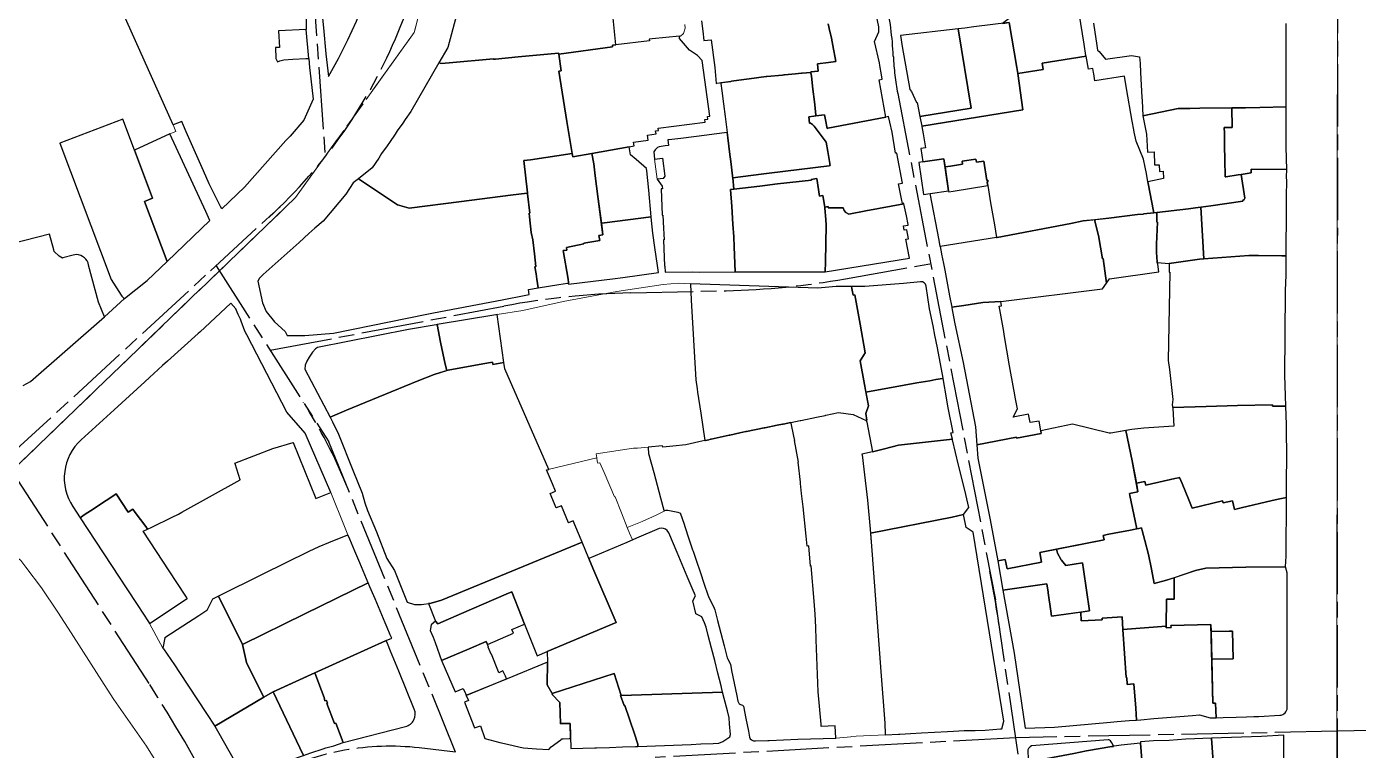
# Model space of a CAD drawing. Header units: millimetres. Extents: x 125232 to 134072, y 142885 to 152835.
# Drawn here: x 129083 to 129595, y 149260 to 149539 of the extents above; entities that cross this region are included whole.
import ezdxf

# ---------------------------------------------------------------- set-up
doc = ezdxf.new("R2010")
doc.units = ezdxf.units.MM
doc.linetypes.add('ACAD_ISO08W100', pattern=[36, 24, -3, 6, -3])
doc.linetypes.add('CENTER', pattern=[50.8, 31.75, -6.35, 6.35, -6.35])
for name, color, linetype in [('commerce', 10, 'Continuous'), ('commerce & office', 242, 'Continuous'), ('commerce and residence', 32, 'Continuous'), ('culture', 21, 'Continuous'), ('green & plaza', 80, 'Continuous'), ('residence', 2, 'Continuous'), ('residence-bad', 41, 'Continuous'), ('villadom', 51, 'Continuous'), ('老城北中心线', 7, 'ACAD_ISO08W100')]:
    doc.layers.add(name, color=color, linetype=linetype)
for name, color, linetype, lineweight in [('government', 221, 'Continuous', 0), ('municipal utilities', 151, 'Continuous', 0), ('parking', 8, 'Continuous', 0), ('school', 31, 'Continuous', 0), ('super block', 6, 'CENTER', 0)]:
    doc.layers.add(name, color=color, linetype=linetype, lineweight=lineweight)

msp = doc.modelspace()

# ---------------------------------------------------------------- linework, layer by layer
at = {"layer": 'commerce'}
msp.add_lwpolyline([(129221.09, 149579.04), (129208.3, 149578.14), (129195.59, 149577.26), (129194.86, 149576.81), (129194.35, 149576.28), (129194.05, 149575.67), (129193.87, 149575.04), (129193.83, 149574.46), (129194.34, 149568.27), (129194.74, 149563.29), (129195.14, 149558.3), (129195.55, 149553.32), (129195.95, 149548.34), (129196.36, 149543.35), (129196.89, 149538.37), (129197.74, 149528.39), (129198.79, 149519.64, 0.087095)], format="xyb", close=True, dxfattribs=at)
for points in [[(129151.54, 149467.6), (129137.76, 149497.51), (129124.12, 149491.23), (129131.1, 149472.72), (129127.94, 149471.53), (129136.68, 149448.36), (129153.12, 149464.17)], [(129383.74, 149338.82), (129383.17, 149338.76), (129382.78, 149342.64), (129381.63, 149353.88), (129381.12, 149358.07), (129381, 149359.04), (129380.6, 149362.89), (129380.55, 149363.35), (129379.75, 149371.07), (129379.76, 149371.07), (129378.31, 149379.45), (129378.46, 149379.47), (129377.98, 149381.1), (129376.96, 149386.14), (129376.91, 149386.39), (129373.92, 149385.78), (129373.68, 149385.73), (129371.59, 149385.31), (129366.82, 149384.35), (129366.57, 149384.3), (129359.8, 149382.95), (129359.56, 149382.9), (129357.19, 149382.42), (129353.34, 149381.56), (129353.1, 149381.51), (129346.19, 149379.96), (129345.94, 149379.9), (129345.28, 149379.75), (129344.02, 149379.47), (129343.77, 149379.42), (129341.38, 149378.88), (129336.5, 149377.78), (129331.38, 149377.25), (129327.56, 149376.85), (129327.51, 149377.4), (129321.93, 149376.82), (129321.95, 149376.57), (129322.1, 149374.48), (129324.08, 149367.09), (129325.38, 149362.26), (129326.67, 149357.43), (129327.97, 149352.6), (129328.11, 149352.32), (129328.12, 149352.33), (129328.75, 149352.67), (129329.46, 149352.59), (129333.3, 149351.8), (129334.05, 149351.57), (129334.27, 149351.54), (129335.77, 149347.23), (129336.06, 149346.36), (129337.63, 149341.61), (129339.05, 149337.34), (129339.21, 149336.86), (129340.58, 149332.94), (129341.96, 149328.84), (129343.55, 149324.1), (129344.9, 149320.06), (129345.22, 149319.37), (129347.31, 149314.82), (129347.6, 149314.19), (129348.68, 149310.07), (129349.94, 149305.23), (129351.2, 149300.39), (129352.41, 149295.7), (129352.5, 149295.52), (129353.6, 149293.25), (129354.07, 149290.88), (129355.04, 149285.98), (129356.02, 149281.07), (129356.42, 149279.05), (129357, 149278.09), (129357.47, 149277.78), (129358.31, 149277.56), (129358.69, 149277.19), (129359.59, 149272.42), (129360.51, 149267.51), (129360.96, 149265.17), (129361.2, 149264.58), (129361.7, 149264.15), (129362.45, 149263.83), (129363.28, 149263.78), (129368.07, 149263.94), (129368.47, 149263.9), (129379.57, 149264.42), (129394.14, 149264.82), (129393.89, 149269.53), (129388.61, 149269.25), (129388.56, 149270.23), (129387.45, 149282.65), (129386.67, 149302.63), (129386.48, 149307.62), (129386.26, 149312.62), (129385.85, 149317.6), (129384.73, 149331.12), (129384.49, 149331.09)], [(129504.75, 149306.62), (129504.45, 149311.59), (129496.7, 149310.97), (129496.73, 149310.37), (129488.71, 149309.95), (129488.53, 149313.37), (129477.3, 149311.75), (129477.02, 149313.72), (129476, 149320.78), (129475.96, 149321.04), (129475.5, 149324.25), (129458.56, 149321.79), (129462.88, 149297.59), (129467.08, 149268.69), (129478.42, 149269.08), (129500, 149271.03), (129502.57, 149271.24), (129507.21, 149271.6), (129509.99, 149271.77), (129509.99, 149271.77), (129509.71, 149276.39), (129509, 149285.71), (129506.44, 149285.51), (129506.24, 149288.17), (129505.99, 149288.15)], [(129547, 149305.99), (129545.72, 149305.97), (129538.68, 149305.87), (129538.95, 149295.24), (129539.38, 149295.25), (129547.2, 149295.4)]]:
    msp.add_lwpolyline(points, close=True, dxfattribs=at)
msp.add_lwpolyline([(129081.26, 149400.57), (129084.04, 149402.23), (129112.51, 149427.06), (129110.32, 149432.76), (129106.45, 149447.01, 0.35585), (129101.74, 149451.04), (129100.56, 149450.85), (129096.51, 149449.78), (129096.36, 149449.63), (129095.16, 149450.41), (129093.23, 149452.24), (129093.03, 149452.93), (129091.38, 149458.91), (129076.93, 149455.13)], format="xyb", dxfattribs=at)
at = {"layer": 'commerce & office'}
msp.add_lwpolyline([(129250, 149550.61), (129244.8, 149530.78), (129241.37, 149524.86), (129242.18, 149524.64), (129245.25, 149524.92), (129262.35, 149526.46), (129262.37, 149526.29), (129263.1, 149526.35), (129271.84, 149527.18), (129287.46, 149528.58), (129287.5, 149528.3), (129308.22, 149531.05), (129308.21, 149531.69), (129309.42, 149531.84), (129308.04, 149545.92)], dxfattribs=at)
for points in [[(129190.29, 149537.75), (129179.59, 149537.23), (129179.9, 149530.87), (129179.76, 149530.87), (129178.38, 149530.8), (129178.59, 149526.63), (129178.73, 149526.33), (129179.18, 149525.3), (129180.15, 149525.73), (129181.61, 149526.09), (129185.13, 149526.27), (129190.09, 149526.51), (129190.84, 149526.54), (129191.24, 149526.56)], [(129274.04, 149487.29), (129276.61, 149487.59), (129292.64, 149490.02), (129290.64, 149502.33), (129287.52, 149521.65), (129288.43, 149521.78), (129287.5, 149528.3), (129287.5, 149528.3), (129287.46, 149528.58), (129271.84, 149527.18), (129263.1, 149526.35), (129262.37, 149526.29), (129262.35, 149526.46), (129245.25, 149524.92), (129242.18, 149524.64), (129241.37, 149524.86), (129230.52, 149506.14), (129228.35, 149503.02), (129227.49, 149501.69), (129225.3, 149498.69), (129224.49, 149497.48), (129222.28, 149494.27), (129221.37, 149492.97), (129219.27, 149489.94), (129218.22, 149488.16), (129215.64, 149484.47), (129210.35, 149480.28), (129225.45, 149470.26), (129229.83, 149468.88), (129250, 149471.48), (129268.92, 149473.93), (129275.3, 149474.76), (129275.47, 149474.78)], [(129567.58, 149492.42), (129567.61, 149507.97), (129557.48, 149507.7), (129551.91, 149507.63), (129546.67, 149507.55), (129546.77, 149500), (129543.79, 149500), (129543.81, 149497.84), (129543.83, 149494.3), (129543.85, 149492.92), (129543.95, 149487.67), (129544.1, 149480.96), (129544.35, 149480.99), (129544.35, 149480.99), (129549.09, 149481.73), (129550.29, 149481.92), (129554.09, 149482.51), (129554.09, 149483.89), (129567.82, 149483.84)], [(129263.76, 149427.98), (129263.24, 149427.91), (129240.66, 149424.11), (129241.99, 149417.36), (129243.81, 149408.91), (129244.35, 149406.36), (129244.93, 149406.54), (129258.2, 149408.95), (129261.99, 149409.61), (129262.15, 149408.74), (129266.41, 149409.5)], [(129127.43, 149344.49), (129129.13, 149345.31), (129128.44, 149346.36), (129124.41, 149351.7), (129123.53, 149353.03), (129121.72, 149351.83), (129117.1, 149358.88), (129115.4, 149357.76), (129111.08, 149354.89), (129108.57, 149353.24), (129104.8, 149350.77), (129103.17, 149349.69), (129121.13, 149322.36), (129125.12, 149316.29), (129129.53, 149309.59), (129129.86, 149308.98), (129144.45, 149318.58), (129144.1, 149319.11), (129140.16, 149325.11)]]:
    msp.add_lwpolyline(points, close=True, dxfattribs=at)
msp.add_lwpolyline([(129182.82, 149390.39), (129167.42, 149420.09), (129166.63, 149421.61), (129165.24, 149425.41), (129164.93, 149426.17), (129164.07, 149428.04), (129163.7, 149428.86), (129163.12, 149430.14), (129161.21, 149432.32), (129149.22, 149421.18), (129148.62, 149420.63), (129136.77, 149410.02), (129134.92, 149408.31), (129129.89, 149403.74), (129128.05, 149402.02), (129116.33, 149391.31), (129103.62, 149379.76, 0.369164), (129100.36, 149353.97), (129103.17, 149349.69), (129104.8, 149350.77), (129108.57, 149353.24), (129111.08, 149354.89), (129115.4, 149357.76), (129117.1, 149358.88), (129121.72, 149351.83), (129123.53, 149353.03), (129124.41, 149351.7), (129128.44, 149346.36), (129129.13, 149345.31), (129130.8, 149346.11), (129138.63, 149349.91), (129141.06, 149351.1), (129142.35, 149351.79), (129164.79, 149364.26), (129162.84, 149370.48), (129162.76, 149370.72), (129177.37, 149376.35), (129185.25, 149378.74), (129193.9, 149357.08), (129199.68, 149359.39), (129189.85, 149382.27)], format="xyb", close=True, dxfattribs=at)
at = {"layer": 'commerce and residence'}
msp.add_lwpolyline([(129435.8, 149487.92), (129427.66, 149486.72), (129426.14, 149486.49), (129427.96, 149474.16), (129430.48, 149474.54), (129437.63, 149475.59)], close=True, dxfattribs=at)
at = {"layer": 'culture'}
for points in [[(129127.94, 149471.53), (129131.1, 149472.72), (129124.12, 149491.23), (129119.62, 149503.17), (129095.35, 149494.02), (129115.18, 149441.42), (129118.93, 149435.36, 0.073969), (129120.22, 149434.19), (129129.06, 149441.03), (129136.68, 149448.36)], [(129225.94, 149290.55), (129222.72, 149298.3), (129221.5, 149301.25), (129221.04, 149302.4), (129220.8, 149302.31), (129193.54, 149290.02), (129196.09, 149283.21), (129197.1, 149280.53), (129197.39, 149279.17), (129198.05, 149279.31), (129198.44, 149278.3), (129198.23, 149278.22), (129201.17, 149270.41), (129201.63, 149270.59), (129204.45, 149263.12), (129228.47, 149269.26, 0.454818), (129231.86, 149275.99)]]:
    msp.add_lwpolyline(points, format="xyb", close=True, dxfattribs=at)
at = {"layer": 'government'}
for points in [[(129308.04, 149545.92), (129309.42, 149531.84), (129322.41, 149533.35), (129322.33, 149534.04), (129323.49, 149534.18), (129334.05, 149535.17), (129334.41, 149535.2), (129335.57, 149536.23), (129336.14, 149538.21), (129336.02, 149539.63)], [(129136.84, 149248.73), (129128.69, 149261.78), (129116.17, 149279.68), (129113.59, 149283.62), (129107.4, 149293.32), (129099.68, 149305.42), (129094.66, 149313.29), (129088.32, 149322.7), (129082.3, 149330.68), (129080.32, 149333.21), (129079.58, 149333.85), (129078.68, 149334.32), (129076.29, 149335.03), (129074.95, 149335.22), (129072.19, 149335.02), (129069.77, 149334.72), (129068.36, 149334.35), (129067.04, 149333.69), (129065.15, 149332.23), (128995.76, 149263.93), (128994.69, 149262.34), (128993.86, 149260.66), (128993.3, 149259.05)]]:
    msp.add_lwpolyline(points, dxfattribs=at)
msp.add_lwpolyline([(129324.08, 149367.09), (129322.1, 149374.48), (129321.95, 149376.57), (129321.93, 149376.82), (129317.8, 149376.53), (129316.24, 149376.56), (129301.86, 149374.37), (129302.1, 149372.78), (129302.3, 149371.43), (129302.54, 149370.71), (129303.31, 149370.82), (129305.02, 149367.11), (129309.01, 149357.7), (129309.24, 149357.8), (129311.61, 149351.58), (129313.9, 149345.91), (129319.68, 149348.25), (129324.99, 149350.71), (129328.03, 149352.28), (129328.11, 149352.32), (129327.97, 149352.6), (129326.67, 149357.43), (129325.38, 149362.26)], close=True, dxfattribs=at)
at = {"layer": 'green & plaza'}
msp.add_lwpolyline([(129500.45, 149261.56), (129501.18, 149261.66), (129501.16, 149261.82), (129500.46, 149263.07), (129499.96, 149263.74), (129499.65, 149264.03), (129499.29, 149264.22), (129499.06, 149264.2), (129469.51, 149261.83), (129468.98, 149261.53), (129468.43, 149260.89), (129468.2, 149260.37), (129468.24, 149256.46), (129468.28, 149256.37), (129469.19, 149254.85), (129469.75, 149254.36), (129471.42, 149253.91), (129473.5, 149256.62), (129485.86, 149258.95), (129490.77, 149259.88)], close=True, dxfattribs=at)
at = {"layer": 'municipal utilities'}
for points in [[(129327.49, 149488.22), (129324.4, 149487.85), (129325.39, 149480.09), (129327.77, 149480.33), (129328.33, 149481.21)], [(129522.67, 149406.73), (129522.12, 149410.23), (129522.78, 149444.28), (129522.77, 149444.33), (129522.53, 149444.29), (129522.59, 149447.66), (129517.98, 149448.04), (129518.16, 149447.37), (129518.54, 149444.36), (129499.54, 149441.68), (129496.91, 149437.82), (129457.75, 149432.97), (129458.02, 149431.26), (129457.14, 149431.18), (129457.37, 149429.84), (129458.92, 149421.43), (129459.04, 149420.26), (129461.12, 149408.18), (129461.61, 149405.38), (129463.12, 149397.05), (129463.29, 149396.17), (129464.15, 149391.68), (129462.53, 149388.41), (129468.42, 149389.57), (129468.98, 149386.35), (129472.51, 149386.93), (129473.14, 149383.15), (129485.28, 149385.69), (129499.46, 149382.27), (129500.04, 149382.28), (129508.14, 149383.68), (129512.8, 149384.26), (129524.38, 149384.94), (129523.98, 149391.8), (129523.7, 149393.19), (129524.03, 149395.21)], [(129198.86, 149340.07), (129206.1, 149342.96), (129206.33, 149343.06), (129204.97, 149346.27), (129199.68, 149359.39), (129193.9, 149357.08), (129185.25, 149378.74), (129177.37, 149376.35), (129162.76, 149370.72), (129162.84, 149370.48), (129164.79, 149364.26), (129142.35, 149351.79), (129141.06, 149351.1), (129138.63, 149349.91), (129130.8, 149346.11), (129129.13, 149345.31), (129127.51, 149344.52), (129127.43, 149344.48), (129140.16, 149325.11), (129144.1, 149319.11), (129144.45, 149318.58), (129129.86, 149308.98), (129135.06, 149299.48), (129135.79, 149303.41), (129142.72, 149307.91), (129148.92, 149311.94), (129151.96, 149313.92), (129154.21, 149318.35), (129173.29, 149327.79), (129191.22, 149336.65), (129195.09, 149338.56)]]:
    msp.add_lwpolyline(points, close=True, dxfattribs=at)
at = {"layer": 'parking'}
msp.add_lwpolyline([(129076.93, 149455.13), (129091.38, 149458.91), (129093.03, 149452.93), (129093.23, 149452.24), (129095.16, 149450.41), (129096.36, 149449.63), (129096.51, 149449.78), (129100.56, 149450.85), (129101.74, 149451.04, -0.35585), (129106.45, 149447.01), (129110.32, 149432.76), (129112.51, 149427.06), (129120.23, 149434.19, -0.074275), (129118.93, 149435.36), (129115.18, 149441.42), (129095.35, 149494.02), (129119.62, 149503.17), (129124.12, 149491.23), (129137.76, 149497.51), (129137.76, 149497.51), (129140.05, 149498.5), (129138.98, 149500.97), (129106.62, 149573.26)], format="xyb", dxfattribs=at)
at = {"layer": 'residence'}
for points in [[(129190.25, 149544.32), (129190.29, 149537.75), (129179.59, 149537.23), (129179.9, 149530.87), (129179.76, 149530.87), (129178.38, 149530.8), (129178.59, 149526.63), (129178.73, 149526.33), (129179.18, 149525.3), (129180.15, 149525.73), (129181.61, 149526.09), (129185.13, 149526.27), (129190.09, 149526.51), (129190.84, 149526.54), (129191.24, 149526.56), (129191.54, 149523.11), (129192, 149518.7), (129192.96, 149510.91), (129189.31, 149502.79), (129184.04, 149496.69), (129182.46, 149495.04), (129166.52, 149476.99), (129157.79, 149468.67), (129157.3, 149469.63), (129152.88, 149478.36), (129150.69, 149483.3), (129150.15, 149484.51), (129146.05, 149493.76), (129144.04, 149498.3), (129142.95, 149500.78), (129142.38, 149502.27), (129138.98, 149500.97), (129106.62, 149573.26)], [(129391.3, 149539.92), (129391.9, 149536.97), (129392.34, 149535.03), (129392.47, 149534.38), (129393.34, 149530.13), (129393.93, 149526.82), (129394.16, 149525.4), (129391.39, 149525.05), (129387.13, 149524.5), (129387.44, 149521.71), (129384.58, 149521.4), (129384.62, 149520.99), (129384.77, 149519.75), (129385.35, 149514.77), (129385.93, 149509.82), (129386.51, 149504.85), (129386.52, 149504.74), (129386.56, 149504.5), (129389.87, 149504.93), (129390.24, 149502.95), (129390.87, 149499.67), (129391.11, 149499.72), (129413.51, 149504.02), (129410.84, 149518.34), (129412.04, 149518.56), (129411.8, 149520.31), (129411.17, 149523.87), (129410.97, 149524.95), (129409.13, 149533.14), (129410.8, 149536.84), (129410.81, 149538.75), (129408.68, 149548.52)], [(129342.47, 149541.11), (129342.93, 149537.14), (129343.37, 149533.45), (129346.21, 149533.78), (129347.55, 149523.06), (129348.18, 149517), (129348.43, 149517.03), (129353.79, 149517.75), (129354.08, 149517.79), (129358.75, 149518.43), (129360.86, 149518.71), (129367.39, 149519.59), (129367.64, 149519.61), (129373.64, 149520.19), (129374.14, 149520.24), (129374.39, 149520.25), (129378.62, 149520.67), (129380.94, 149520.89), (129381.19, 149520.91), (129384.6, 149521.24), (129384.58, 149521.4), (129387.44, 149521.71), (129387.13, 149524.5), (129391.39, 149525.05), (129394.16, 149525.4), (129393.93, 149526.82), (129393.34, 149530.13), (129392.47, 149534.38), (129392.34, 149535.03), (129391.9, 149536.97), (129391.3, 149539.92)], [(129493.45, 149540.23), (129494.72, 149531.61), (129494.96, 149529.77), (129495.66, 149529.33), (129498.08, 149526.32), (129508.12, 149527.68), (129511.13, 149527.15), (129511.46, 149524.64), (129511.48, 149521.12), (129512.04, 149511.57), (129512.12, 149510.34), (129512.42, 149504.55), (129526.06, 149507.25), (129530.28, 149507.32), (129530.47, 149507.33), (129534.35, 149507.38), (129546.67, 149507.55), (129551.91, 149507.63), (129557.48, 149507.7), (129567.61, 149507.97), (129567.67, 149540.04)]]:
    msp.add_lwpolyline(points, dxfattribs=at)
for points in [[(129487.93, 149543.97, 0.297359), (129485.09, 149546.37), (129461.99, 149542.7), (129458.33, 149540.1), (129461.01, 149540.42), (129463.88, 149523.07), (129464.25, 149520.8), (129474.06, 149522.29), (129473.62, 149524.75), (129490.55, 149527.49), (129490.51, 149527.75), (129489.81, 149532.12)], [(129515.39, 149473.8), (129514.41, 149479.05), (129513.81, 149482.25), (129513.31, 149484.77), (129512.68, 149487.85), (129509.82, 149494.67), (129509.14, 149498.17), (129508.96, 149499.11), (129508.35, 149502.46), (129506.13, 149515), (129505.33, 149519.81), (129493.94, 149518.01), (129493.58, 149520.61), (129493.48, 149521.13), (129493.14, 149522.69), (129491.44, 149522.46), (129490.55, 149527.49), (129473.62, 149524.75), (129474.06, 149522.29), (129464.25, 149520.8), (129466.25, 149506.77), (129427.29, 149500.47), (129427.31, 149500.39), (129427.88, 149497.6), (129428.77, 149492.18), (129426.89, 149491.87), (129427.66, 149486.72), (129435.8, 149487.92), (129436.26, 149484.83), (129438.34, 149485.15), (129442.99, 149485.85), (129442.81, 149487.03), (129448.14, 149487.83), (129448.32, 149486.64), (129451.19, 149487.07), (129452.31, 149479.61), (129452.77, 149479.67, -0.323589), (129452.47, 149478.85), (129452.72, 149477.62), (129453.72, 149470.94), (129455.26, 149462.46), (129456.13, 149457.57), (129456.38, 149457.61), (129484.69, 149463), (129489.41, 149463.99), (129499.34, 149465.04), (129510.33, 149466.43), (129512.64, 149466.63), (129512.63, 149466.76), (129516.62, 149467.12), (129515.66, 149472.35)], [(129433.39, 149415.1), (129432.33, 149420.07), (129431.64, 149423.6), (129430.33, 149430.21), (129428.94, 149438.92, 0.396271), (129426.77, 149440.59), (129420.22, 149439.95), (129405.42, 149438.81), (129400.24, 149438.76), (129400.38, 149437.93), (129400.89, 149435.44), (129401.51, 149435.55), (129403.57, 149424.2), (129405.52, 149413.18), (129403.57, 149410.08), (129405.22, 149401.02), (129405.77, 149398.08), (129410.68, 149398.96), (129415.6, 149399.84), (129420.53, 149400.72), (129425.45, 149401.6), (129430.37, 149402.48), (129432.68, 149402.89), (129435.29, 149403.36), (129435.53, 149403.4)], [(129568.01, 149328.44), (129567.4, 149330.8), (129552.03, 149330.67), (129536.74, 149330.31), (129532.73, 149329.36), (129524.53, 149326.59), (129524.52, 149318.28), (129521.48, 149318.29), (129521.46, 149307.99), (129521.46, 149307.29), (129523.3, 149307.37), (129523.24, 149308.15), (129538.61, 149308.61), (129538.68, 149305.87), (129545.72, 149305.97), (129547, 149305.99), (129547.2, 149295.4), (129539.38, 149295.25), (129538.95, 149295.24), (129539.38, 149278.33), (129540.44, 149278.35), (129540.63, 149272.68), (129543.4, 149272.77), (129548.39, 149272.94), (129552.36, 149273.07), (129555.14, 149273.17), (129557.15, 149273.16), (129565.17, 149273.61, 0.397704), (129568, 149276.61)]]:
    msp.add_lwpolyline(points, format="xyb", close=True, dxfattribs=at)
for points in [[(129464.26, 149520.76), (129463.88, 149523.07), (129461.01, 149540.42), (129447.34, 149538.77), (129443.87, 149538.26), (129441.36, 149537.97), (129446.27, 149507.39), (129426.61, 149504.29), (129427.29, 149500.47), (129466.25, 149506.77)], [(129342.72, 149525.82), (129340.91, 149527.68), (129337.86, 149529.82), (129334.06, 149534.32), (129334.05, 149535.17), (129323.49, 149534.18), (129322.33, 149534.04), (129322.41, 149533.35), (129309.42, 149531.84), (129308.21, 149531.69), (129308.22, 149531.05), (129287.5, 149528.3), (129288.43, 149521.78), (129287.52, 149521.65), (129290.64, 149502.33), (129292.64, 149490.02), (129292.87, 149488.71), (129300.29, 149490.01), (129314.6, 149492.53), (129316.5, 149492.92), (129316.25, 149494.34), (129321.98, 149495.17), (129321.7, 149497.09), (129324.96, 149497.56), (129324.79, 149498.69), (129325.93, 149498.85), (129325.79, 149499.8), (129343.9, 149502.03), (129343.78, 149503.08), (129344.89, 149503.2), (129344.77, 149504.23), (129345.72, 149504.37)], [(129441.36, 149537.97), (129419.04, 149535.38), (129419.79, 149531.14), (129422.69, 149514.59), (129423.35, 149513.86), (129425.26, 149509.6), (129425.5, 149509.62), (129426.61, 149504.29), (129446.27, 149507.39)], [(129417.69, 149490.14), (129417.2, 149490.07), (129415.86, 149498.16), (129414.95, 149502.01), (129414.46, 149504.2), (129413.51, 149504.02), (129391.11, 149499.72), (129390.87, 149499.67), (129390.24, 149502.95), (129389.87, 149504.93), (129386.56, 149504.5), (129385.73, 149504.39), (129383.81, 149504.15), (129384.12, 149501.64), (129384.5, 149501.61), (129384.86, 149501.45), (129385.19, 149501.21), (129385.86, 149500.45), (129390.46, 149494.38), (129391.1, 149490.69), (129392.03, 149485.42), (129391.59, 149485.34), (129391.61, 149485.2), (129368.58, 149482.41), (129365.48, 149482.04), (129354.49, 149480.6), (129354.9, 149476.22), (129364.95, 149477.46), (129371.79, 149478.26), (129384.78, 149479.76), (129384.76, 149480.01), (129386.82, 149480.33), (129387.9, 149473.54), (129389.24, 149473.75), (129389.98, 149469.33), (129391.2, 149469.52), (129391.29, 149469.04), (129392.14, 149469.08), (129396.13, 149469.06), (129396.98, 149469.11), (129397.42, 149468.06), (129398.05, 149467.27), (129399.19, 149466.65), (129405.81, 149467.88), (129420.35, 149470.56), (129420.3, 149470.81), (129419.87, 149470.74), (129419.46, 149472.55), (129418.36, 149478.32), (129419.84, 149478.59)], [(129550.29, 149481.92), (129549.09, 149481.73), (129544.35, 149480.99), (129544.35, 149480.99), (129544.1, 149480.96), (129543.95, 149487.67), (129543.85, 149492.92), (129543.83, 149494.3), (129543.81, 149497.84), (129543.79, 149500), (129546.77, 149500), (129546.67, 149507.55), (129534.35, 149507.38), (129530.47, 149507.33), (129530.28, 149507.32), (129526.06, 149507.25), (129512.42, 149504.55), (129513.78, 149497.38), (129514.19, 149490.55), (129516.83, 149490.62), (129516.96, 149485.61), (129518.66, 149485.68), (129518.78, 149483.07), (129520.28, 149483.15), (129520.33, 149480.39), (129514.41, 149479.05), (129515.39, 149473.8), (129515.66, 149472.35), (129516.62, 149467.12), (129517.87, 149467.24), (129530.01, 149468.72), (129532.76, 149469.06), (129538.6, 149469.83), (129550.92, 149471.59), (129550.87, 149471.92), (129551.46, 149472.21), (129551.71, 149472.75)], [(129302.98, 149458.4), (129304.53, 149458.63), (129302.58, 149473.46), (129301.58, 149481.33), (129301, 149485.97), (129300.29, 149490.01), (129292.87, 149488.71), (129292.64, 149490.02), (129276.61, 149487.59), (129274.04, 149487.29), (129275.47, 149474.78), (129275.51, 149474.47), (129276.38, 149467.05), (129276.1, 149467.02), (129276.25, 149465.65), (129276.9, 149459.57), (129277.52, 149456.72), (129278.12, 149451.4), (129278.68, 149446.4), (129278.33, 149446.34), (129278.74, 149443.69), (129279.06, 149441.54), (129279.56, 149438.31), (129287.54, 149439.52), (129290.81, 149439.99), (129291.24, 149440.04), (129291.21, 149440.29), (129291.06, 149441.53), (129289.15, 149452.63), (129290.58, 149452.78), (129290.51, 149453.75), (129297.14, 149455.25), (129297.11, 149455.4), (129303.26, 149456.51)], [(129321.44, 149483.27), (129321.35, 149484.22), (129317.26, 149487.71), (129315.14, 149489.46), (129314.6, 149492.53), (129300.29, 149490.01), (129301, 149485.97), (129301.58, 149481.33), (129302.58, 149473.46), (129303.94, 149463.12), (129305.1, 149463.3), (129323.14, 149465.58), (129322.15, 149475.83)], [(129567.76, 149468.93), (129567.78, 149471.95), (129567.79, 149473.65), (129567.82, 149479.3), (129567.81, 149481), (129567.82, 149483.84), (129554.09, 149483.89), (129554.09, 149482.51), (129550.29, 149481.92), (129551.71, 149472.75), (129551.46, 149472.21), (129550.87, 149471.92), (129550.92, 149471.59), (129538.6, 149469.83), (129534.77, 149469.33), (129535.96, 149449.45), (129553.24, 149450.69), (129554.64, 149450.67), (129556.94, 149450.67), (129565.94, 149450.55), (129567.66, 149450.59)], [(129278.12, 149451.4), (129277.52, 149456.72), (129276.9, 149459.57), (129276.25, 149465.65), (129276.1, 149467.02), (129276.38, 149467.05), (129275.51, 149474.47), (129275.47, 149474.78), (129275.3, 149474.76), (129268.92, 149473.93), (129250, 149471.48), (129229.83, 149468.88), (129225.45, 149470.26), (129210.35, 149480.28), (129208.38, 149478.72), (129205.52, 149474.35), (129196.8, 149463.98), (129193.58, 149461.18), (129191.22, 149459.14), (129187.56, 149455.75), (129173.69, 149443.32), (129172.26, 149441.98), (129171.67, 149440.77), (129173.39, 149432.45), (129174.87, 149429.07), (129178.09, 149425.2), (129182.17, 149421.42), (129182.96, 149419.91), (129185.97, 149419.86), (129189.68, 149419.93), (129200.81, 149420.8), (129236.7, 149428.12), (129239.25, 149428.64), (129265.77, 149433.57), (129274.86, 149435.37), (129276.16, 149435.71), (129275.81, 149437.6), (129279.56, 149438.31), (129279.06, 149441.54), (129278.74, 149443.69), (129278.33, 149446.34), (129278.68, 149446.4)], [(129390.38, 149464.54), (129389.99, 149468.91), (129389.98, 149469.33), (129389.24, 149473.75), (129387.9, 149473.54), (129386.82, 149480.33), (129384.76, 149480.01), (129384.78, 149479.76), (129371.79, 149478.26), (129364.95, 149477.46), (129354.9, 149476.22), (129353.7, 149476.16), (129354.14, 149469.57), (129354.6, 149462.83), (129354.93, 149457.84), (129355.03, 149454.01), (129355.46, 149444.41), (129390.11, 149444.39), (129390.19, 149448.22), (129390.45, 149462.36)], [(129421.52, 149460.61), (129420.53, 149460.43), (129420.23, 149462.08), (129422.06, 149462.42), (129422.01, 149462.66), (129421.35, 149465.97), (129420.35, 149470.56), (129405.81, 149467.88), (129399.19, 149466.65), (129398.05, 149467.27), (129397.42, 149468.06), (129396.98, 149469.11), (129396.13, 149469.06), (129392.14, 149469.08), (129391.29, 149469.04), (129391.2, 149469.52), (129389.98, 149469.33), (129389.99, 149468.91), (129390.38, 149464.54), (129390.45, 149462.36), (129390.19, 149448.22), (129390.11, 149444.39), (129422.58, 149449.61), (129421.17, 149456.95), (129422.16, 149457.13)], [(129534.77, 149469.33), (129532.76, 149469.06), (129530.01, 149468.72), (129517.87, 149467.24), (129517.78, 149463.59), (129518.01, 149463.58), (129517.74, 149455.07), (129517.64, 149451.81), (129517.9, 149448.3), (129517.98, 149448.04), (129522.59, 149447.66), (129534.25, 149449.32), (129535.96, 149449.45)], [(129495.3, 149458.4), (129493.81, 149464.45), (129489.41, 149463.99), (129484.69, 149463), (129456.38, 149457.61), (129456.13, 149457.57), (129434.41, 149454.14), (129434.92, 149451.37), (129434.94, 149451.22), (129435.66, 149447.65), (129436.19, 149445.06), (129438.01, 149435.2), (129438.85, 149430.8), (129443.5, 149431.38), (129450.82, 149432.65), (129457.75, 149432.97), (129496.91, 149437.82), (129498.4, 149440.01), (129497.17, 149449.5), (129496.92, 149449.47)], [(129567.2, 149419.91), (129567.41, 149437.18), (129567.62, 149443.15), (129567.66, 149450.59), (129565.94, 149450.55), (129556.94, 149450.67), (129554.64, 149450.67), (129553.24, 149450.69), (129535.96, 149449.45), (129534.25, 149449.32), (129522.59, 149447.66), (129522.53, 149444.29), (129522.78, 149444.33), (129522.12, 149410.23), (129522.67, 149406.73), (129524.03, 149395.21), (129523.7, 149393.19), (129523.92, 149392.1), (129536.85, 149392.5), (129548.83, 149392.88), (129562.33, 149393.18), (129562.32, 149392.68), (129567.52, 149392.61), (129567.09, 149404.63)], [(129405.22, 149401.02), (129403.57, 149410.08), (129405.52, 149413.18), (129403.57, 149424.2), (129401.51, 149435.55), (129400.89, 149435.44), (129400.38, 149437.93), (129400.24, 149438.76), (129394.38, 149438.7), (129387.3, 149438.17), (129338.18, 149439.78), (129338.53, 149433.49), (129340.28, 149402.84), (129340.8, 149399.29), (129340.99, 149398.04), (129342.19, 149390.03), (129343.77, 149379.42), (129344.02, 149379.47), (129345.28, 149379.75), (129345.94, 149379.9), (129346.19, 149379.96), (129353.1, 149381.51), (129353.34, 149381.56), (129357.19, 149382.42), (129359.56, 149382.9), (129359.8, 149382.95), (129366.57, 149384.3), (129366.82, 149384.35), (129371.59, 149385.31), (129373.68, 149385.73), (129373.92, 149385.78), (129376.91, 149386.39), (129380.51, 149387.13), (129380.76, 149387.18), (129386.7, 149388.42), (129390.14, 149389.14), (129390.39, 149389.18), (129395.2, 149390.18), (129400.86, 149389.42), (129405.94, 149387.2), (129406.18, 149387.25), (129405.7, 149389.8), (129406.73, 149392.83)], [(129459.04, 149420.26), (129458.92, 149421.43), (129457.37, 149429.84), (129457.14, 149431.18), (129458.02, 149431.26), (129457.75, 149432.97), (129450.82, 149432.65), (129443.5, 149431.38), (129438.85, 149430.8), (129438.89, 149430.56), (129439.47, 149427.13), (129440.06, 149424.36), (129443.23, 149409.46), (129448.04, 149384.65), (129448.51, 149377.78), (129463.73, 149380.76), (129463.82, 149380.3), (129473.33, 149382.16), (129473.14, 149383.15), (129472.51, 149386.93), (129468.98, 149386.35), (129468.42, 149389.57), (129462.53, 149388.41), (129464.15, 149391.68), (129463.29, 149396.17), (129463.12, 149397.05), (129461.61, 149405.38), (129461.12, 149408.18)], [(129241.99, 149417.36), (129240.66, 149424.11), (129240.26, 149424.05), (129229.59, 149422.23), (129194.65, 149415.26), (129193.79, 149414.73), (129192.66, 149413.53), (129191.38, 149411.6), (129190.46, 149409.94), (129189.89, 149408.45), (129189.75, 149406.96), (129199.45, 149388.47), (129202.23, 149389.64), (129205.75, 149391.08), (129212.92, 149394.05), (129225.84, 149399.32), (129233.02, 149402.25), (129239.5, 149404.89), (129244.35, 149406.36), (129243.81, 149408.91)], [(129282.84, 149368.1), (129283.72, 149368.31), (129266.76, 149407.06), (129266.41, 149409.5), (129262.15, 149408.74), (129261.99, 149409.61), (129258.2, 149408.95), (129244.93, 149406.54), (129239.5, 149404.89), (129233.02, 149402.25), (129225.84, 149399.32), (129212.92, 149394.05), (129205.75, 149391.08), (129202.23, 149389.64), (129199.45, 149388.47), (129200.32, 149386.62), (129202.73, 149381.95), (129208.24, 149368.05), (129211.75, 149359.14), (129212.87, 149355.4), (129213.88, 149352.45), (129217.31, 149344.23), (129221.23, 149333.97), (129224.21, 149329.33), (129229.1, 149317.25), (129231.89, 149316.35), (129234.66, 149316.27), (129238.36, 149316.77), (129242.4, 149317.98), (129296.52, 149340.25), (129296.13, 149341.2), (129293.08, 149348.46), (129291.28, 149347.71), (129288.54, 149354.34), (129286.44, 149353.47), (129284.15, 149359.01), (129286.24, 149359.88), (129285.03, 149362.82)], [(129437.5, 149392.02), (129436.9, 149395.02), (129436.55, 149397.42), (129435.93, 149401.07), (129435.53, 149403.4), (129435.29, 149403.36), (129432.68, 149402.89), (129430.37, 149402.48), (129425.45, 149401.6), (129420.53, 149400.72), (129415.6, 149399.84), (129410.68, 149398.96), (129405.77, 149398.08), (129406.73, 149392.83), (129405.7, 149389.8), (129406.18, 149387.25), (129405.94, 149387.2), (129406.08, 149386.5), (129408.32, 149375.12), (129412.96, 149376.29), (129418.27, 149377.64), (129439.07, 149379.93), (129438.48, 149382.4), (129439.4, 149382.57)], [(129567.77, 149385.59), (129567.52, 149392.61), (129562.32, 149392.68), (129562.33, 149393.18), (129548.83, 149392.88), (129536.85, 149392.5), (129523.92, 149392.1), (129523.98, 149391.8), (129524.38, 149384.94), (129512.8, 149384.26), (129508.14, 149383.68), (129505.92, 149383.3), (129508.27, 149371.67), (129509.94, 149362.97), (129513.25, 149363.67), (129513.56, 149362.28), (129514.11, 149362.39), (129524.73, 149364.76), (129526.19, 149365.08), (129526.49, 149365.15), (129527.51, 149362.88), (129530.08, 149356.63), (129531.4, 149353.44), (129543.14, 149356.21), (129543.3, 149355.47), (129547.01, 149356.24), (129547.71, 149352.9), (129550.28, 149353.51), (129562.2, 149356.31), (129565.14, 149356.96), (129567.71, 149357.53), (129567.76, 149366.44), (129567.84, 149370.52), (129567.86, 149371.39)], [(129507.39, 149358.22), (129507.23, 149359.07), (129510.56, 149359.71), (129508.27, 149371.67), (129505.92, 149383.3), (129500.04, 149382.28), (129499.46, 149382.27), (129485.28, 149385.69), (129473.14, 149383.15), (129473.33, 149382.16), (129463.82, 149380.3), (129463.73, 149380.76), (129448.51, 149377.78), (129448.86, 149372.63), (129453.66, 149348.93), (129456.54, 149333.1), (129459.46, 149333.68), (129460.15, 149330.03), (129473.44, 149332.65), (129472.72, 149336.29), (129497.5, 149341.18), (129497.16, 149342.9), (129498.68, 149343.2), (129502.07, 149343.87), (129506.97, 149344.85), (129510.11, 149345.47), (129509.44, 149348.47)], [(129443.85, 149360.26), (129441.49, 149369.98), (129439.13, 149379.7), (129439.07, 149379.93), (129418.27, 149377.64), (129412.96, 149376.29), (129408.32, 149375.12), (129404.27, 149374.19), (129404.32, 149373.94), (129404.99, 149368.44), (129406.4, 149356.46), (129407.41, 149345.36), (129407.54, 149343.78), (129438.95, 149349.87), (129443.38, 149350.91), (129445.46, 149353.67)], [(129214.13, 149324.66), (129212.85, 149327.68), (129210.9, 149332.29), (129208.95, 149336.89), (129207, 149341.49), (129206.33, 149343.06), (129206.1, 149342.96), (129198.86, 149340.07), (129195.09, 149338.56), (129191.22, 149336.65), (129173.29, 149327.79), (129156.53, 149319.5), (129165.68, 149300.84), (129189.72, 149312.66)], [(129300.65, 149330.23), (129299.05, 149333.97), (129296.53, 149340.25), (129296.52, 149340.25), (129242.4, 149317.98), (129238.36, 149316.77), (129237.34, 149316.63), (129240.09, 149309.88), (129240.88, 149308.8), (129250, 149312.77), (129267.31, 149320.3), (129269.4, 149321.21), (129273.1, 149311.61), (129274.27, 149308.69), (129279.16, 149296.54), (129283.08, 149298.19), (129309.55, 149309.4)], [(129489.56, 149329.78), (129489.16, 149332.34), (129482.71, 149331.32), (129481.11, 149333.31), (129480.95, 149333.51), (129479.52, 149336.06), (129479.22, 149337.57), (129472.72, 149336.29), (129473.44, 149332.65), (129460.15, 149330.03), (129459.46, 149333.68), (129456.54, 149333.1), (129458.56, 149321.79), (129475.5, 149324.25), (129475.96, 149321.04), (129476, 149320.78), (129477.02, 149313.72), (129477.3, 149311.75), (129491.86, 149313.86)], [(129222.61, 149304.67), (129221.42, 149307.41), (129220.66, 149309.27), (129218.71, 149313.87), (129216.76, 149318.48), (129214.8, 149323.08), (129214.13, 149324.66), (129189.72, 149312.66), (129165.68, 149300.84), (129167.27, 149293.96), (129170.19, 149287.86), (129173.89, 149280.55), (129177.23, 149282.51), (129193.54, 149290.02), (129220.8, 149302.31), (129221.04, 149302.4), (129223.18, 149303.34)], [(129165.68, 149300.84), (129156.53, 149319.5), (129154.21, 149318.35), (129151.96, 149313.92), (129148.92, 149311.94), (129142.72, 149307.91), (129135.79, 149303.41), (129135.06, 149299.48), (129135.23, 149299.17), (129139.5, 149293.02), (129141.41, 149290.11), (129151.79, 149274.25), (129155, 149269.49), (129173.89, 149280.55), (129170.19, 149287.86), (129167.27, 149293.96)], [(129538.61, 149308.61), (129523.24, 149308.15), (129523.3, 149307.37), (129521.46, 149307.29), (129521.46, 149307.99), (129504.75, 149306.62), (129505.99, 149288.15), (129506.24, 149288.17), (129506.44, 149285.51), (129509, 149285.71), (129509.71, 149276.39), (129509.99, 149271.77), (129511.67, 149271.91), (129516.66, 149272.32), (129521.64, 149272.73), (129526.62, 149273.14), (129531.61, 149273.55), (129534.23, 149273.76), (129538.4, 149272.6), (129540.63, 149272.68), (129540.44, 149278.35), (129539.38, 149278.33)], [(129312.9, 149277.38), (129312.63, 149277.37), (129311.32, 149281.24), (129311.58, 149281.25), (129308.84, 149289.71), (129284.9, 149282.03), (129285.06, 149281.8), (129284.79, 149281.72), (129287.96, 149278.57), (129288.18, 149270.39), (129288.43, 149270.4), (129291.94, 149270.49), (129292.16, 149260.78), (129296.77, 149261.02), (129301.33, 149261.11), (129302.04, 149261.13), (129307.04, 149261.27), (129312.04, 149261.41), (129317.04, 149261.54), (129318.01, 149261.58), (129317.98, 149262.45), (129316.63, 149266.42)], [(129177.46, 149282.61), (129177.23, 149282.51), (129173.89, 149280.55), (129155, 149269.49), (129156.65, 149266.68), (129162.64, 149256.13), (129163.91, 149253.91), (129165.78, 149250.51), (129167.24, 149250.99), (129171.99, 149252.53), (129176.75, 149254.08), (129177.62, 149254.36), (129182.71, 149255.99), (129183.61, 149256.25), (129184.47, 149256.51), (129187.31, 149257.49), (129189.16, 149258.13), (129189.06, 149258.36)], [(129353.28, 149270.33), (129353.07, 149272.69), (129352.42, 149275.28), (129351.2, 149280.12), (129350.58, 149282.58), (129315.52, 149281.38), (129311.58, 149281.25), (129311.32, 149281.24), (129312.63, 149277.37), (129312.9, 149277.38), (129316.63, 149266.42), (129317.98, 149262.45), (129318.01, 149261.58), (129328.2, 149261.96), (129338.43, 149262.41), (129342.18, 149262.58), (129347.02, 149262.8), (129349.19, 149262.9), (129350.63, 149263.55), (129353.4, 149265.29), (129353.65, 149266.26)], [(129497.67, 149246.63), (129513.03, 149248.43), (129512.07, 149256.47), (129511.56, 149262.85), (129504.14, 149262.08), (129500.45, 149261.56), (129490.77, 149259.88), (129485.86, 149258.95), (129473.5, 149256.62), (129471.42, 149253.91), (129470.05, 149252.14), (129475.01, 149227.24), (129475.34, 149227.28), (129499.75, 149231.33)], [(129566.77, 149265.91), (129558.1, 149265.48), (129538.88, 149264.76), (129539.86, 149250.23), (129539.82, 149228.74), (129539.82, 149228.73), (129548.01, 149228.85), (129553.6, 149229.03), (129564.32, 149229.02), (129564.31, 149228.37), (129565.82, 149228.39), (129566.99, 149228.4)]]:
    msp.add_lwpolyline(points, close=True, dxfattribs=at)
at = {"layer": 'residence-bad'}
for points in [[(129354.14, 149469.57), (129353.7, 149476.16), (129354.9, 149476.22), (129354.49, 149480.6), (129354.45, 149480.98), (129354.39, 149481.44), (129353.74, 149486.89), (129353.41, 149489.62), (129352.64, 149496.08), (129352.41, 149498.04), (129347.3, 149497.4), (129344.48, 149497.05), (129339.52, 149496.43), (129334.56, 149495.81), (129329.85, 149495.23), (129329.55, 149495.19), (129329.82, 149493.07), (129328.47, 149492.91), (129326.98, 149492.72), (129326.15, 149492.53), (129325.57, 149492.28), (129324.96, 149491.81), (129324.6, 149491.37), (129324.11, 149490.65), (129324.4, 149487.85), (129327.49, 149488.22), (129328.33, 149481.21), (129327.77, 149480.33), (129325.39, 149480.09), (129327.36, 149477.41), (129327.4, 149476.41), (129327, 149476.39), (129327.38, 149466.28), (129327.6, 149466.29), (129327.8, 149461.17), (129327.94, 149458.95), (129328.03, 149456.75), (129327.81, 149456.74), (129328.24, 149446.63), (129328.36, 149446.63), (129328.46, 149444.26), (129339.09, 149444.35), (129341.57, 149444.3), (129355.46, 149444.41), (129355.03, 149454.01), (129354.93, 149457.84), (129354.6, 149462.83)], [(129323.74, 149459.36), (129323.27, 149464.24), (129323.14, 149465.58), (129305.1, 149463.3), (129303.94, 149463.12), (129304.53, 149458.63), (129302.98, 149458.4), (129303.26, 149456.51), (129297.11, 149455.4), (129297.14, 149455.25), (129290.51, 149453.75), (129290.58, 149452.78), (129289.15, 149452.63), (129291.06, 149441.53), (129291.21, 149440.29), (129291.24, 149440.04), (129291.29, 149439.63), (129296.55, 149440.27), (129308.21, 149441.69), (129312.13, 149442.25), (129325.85, 149444.21), (129325.47, 149446.79), (129324.49, 149453.79)], [(129517.64, 149451.81), (129517.74, 149455.07), (129518.01, 149463.58), (129517.78, 149463.59), (129517.87, 149467.24), (129516.62, 149467.12), (129512.63, 149466.76), (129512.64, 149466.63), (129510.33, 149466.43), (129499.34, 149465.04), (129493.81, 149464.45), (129495.3, 149458.4), (129496.92, 149449.47), (129497.17, 149449.5), (129498.4, 149440.01), (129499.54, 149441.68), (129518.54, 149444.36), (129518.16, 149447.37), (129517.98, 149448.04), (129517.9, 149448.3)], [(129524.53, 149326.59), (129521.6, 149325.61), (129516.85, 149324.42), (129515.7, 149329.86), (129515.75, 149329.87), (129514.58, 149335.54), (129513.14, 149340.99), (129512.13, 149344.85), (129511.92, 149345.8), (129510.85, 149345.62), (129510.11, 149345.47), (129506.97, 149344.85), (129502.07, 149343.87), (129498.68, 149343.2), (129497.16, 149342.9), (129497.5, 149341.18), (129479.22, 149337.57), (129479.52, 149336.06), (129480.95, 149333.51), (129481.11, 149333.31), (129482.71, 149331.32), (129489.16, 149332.34), (129489.56, 149329.78), (129491.86, 149313.86), (129488.53, 149313.37), (129488.71, 149309.95), (129496.73, 149310.37), (129496.7, 149310.97), (129504.45, 149311.59), (129504.75, 149306.62), (129521.46, 149307.99), (129521.48, 149318.29), (129524.52, 149318.28)], [(129273.1, 149311.61), (129269.4, 149321.21), (129267.31, 149320.3), (129250, 149312.77), (129240.88, 149308.8), (129240.09, 149309.88), (129238.36, 149308.51), (129237.99, 149306.31), (129239.08, 149303.72), (129239.86, 149301.65), (129242.4, 149294.75), (129252.99, 149299.2), (129259.55, 149302.06), (129260.04, 149300.93), (129270.03, 149305.28), (129269.46, 149306.62), (129274.27, 149308.69)], [(129279.16, 149296.54), (129283.08, 149298.19), (129283.2, 149294.08), (129267.63, 149287.72), (129267.4, 149287.63), (129266.93, 149288.66), (129266.01, 149290.71), (129264.44, 149290.01), (129264.29, 149290.34), (129261.55, 149297.13), (129261.46, 149297.1), (129260.31, 149299.84), (129260.41, 149299.88), (129260.04, 149300.93), (129270.03, 149305.28), (129269.46, 149306.62), (129274.27, 149308.69)], [(129261.55, 149297.13), (129261.46, 149297.1), (129260.31, 149299.84), (129260.41, 149299.88), (129260.04, 149300.93), (129259.55, 149302.06), (129252.99, 149299.2), (129242.4, 149294.75), (129242.52, 149294.47), (129247.65, 149282.6), (129250.73, 149283.96), (129251.57, 149281.97), (129251.89, 149281.3), (129252.12, 149281.4), (129267.4, 149287.63), (129266.93, 149288.66), (129266.01, 149290.71), (129264.44, 149290.01), (129264.29, 149290.34), (129264.28, 149290.37)]]:
    msp.add_lwpolyline(points, close=True, dxfattribs=at)
msp.add_lwpolyline([(129451.19, 149487.07), (129448.32, 149486.64), (129448.14, 149487.83), (129442.81, 149487.03), (129442.99, 149485.85), (129438.34, 149485.15), (129436.26, 149484.83), (129437.63, 149475.59), (129437.68, 149475.26), (129439.39, 149475.53), (129452.72, 149477.62), (129452.47, 149478.85, 0.323589), (129452.77, 149479.67), (129452.31, 149479.61)], format="xyb", close=True, dxfattribs=at)
at = {"layer": 'school'}
for points in [[(129340.8, 149399.29), (129340.28, 149402.84), (129338.53, 149433.49), (129338.18, 149439.78), (129333.67, 149440.05), (129327.68, 149439.56), (129309.83, 149436.85), (129289.17, 149432.93), (129273.62, 149429.48), (129263.76, 149427.98), (129266.41, 149409.5), (129266.76, 149407.06), (129283.72, 149368.31), (129283.95, 149368.41), (129299.47, 149372.14), (129302.1, 149372.78), (129301.86, 149374.37), (129316.24, 149376.56), (129317.8, 149376.53), (129321.93, 149376.82), (129327.51, 149377.4), (129327.56, 149376.85), (129331.38, 149377.25), (129336.5, 149377.78), (129341.38, 149378.88), (129343.77, 149379.42), (129342.19, 149390.03), (129340.99, 149398.04)], [(129408.24, 149335.39), (129407.41, 149345.36), (129406.4, 149356.46), (129404.99, 149368.44), (129404.32, 149373.94), (129404.27, 149374.19), (129408.32, 149375.12), (129406.08, 149386.5), (129405.94, 149387.2), (129400.86, 149389.42), (129395.2, 149390.18), (129390.39, 149389.18), (129390.14, 149389.14), (129386.7, 149388.42), (129380.76, 149387.18), (129380.51, 149387.13), (129376.91, 149386.39), (129376.96, 149386.14), (129377.98, 149381.1), (129378.46, 149379.47), (129378.31, 149379.45), (129379.76, 149371.07), (129379.75, 149371.07), (129380.55, 149363.35), (129380.6, 149362.89), (129381, 149359.04), (129381.12, 149358.07), (129381.63, 149353.88), (129382.78, 149342.64), (129383.17, 149338.76), (129383.74, 149338.82), (129384.49, 149331.09), (129384.73, 149331.12), (129385.85, 149317.6), (129386.26, 149312.62), (129386.48, 149307.62), (129386.67, 149302.63), (129387.45, 149282.65), (129388.56, 149270.23), (129388.61, 149269.25), (129393.89, 149269.53), (129394.14, 149264.82), (129394.34, 149264.82), (129399.96, 149265.31), (129400.27, 149265.5), (129401.97, 149265.58), (129413.27, 149266.08), (129413.26, 149266.33), (129413.07, 149270.58), (129412.7, 149275.56), (129411.95, 149285.53), (129411.58, 149290.52)], [(129313.9, 149345.91), (129311.61, 149351.58), (129309.24, 149357.8), (129309.01, 149357.7), (129305.02, 149367.11), (129303.31, 149370.82), (129302.54, 149370.71), (129302.3, 149371.43), (129302.1, 149372.78), (129299.47, 149372.14), (129283.95, 149368.41), (129283.72, 149368.31), (129282.84, 149368.1), (129285.03, 149362.82), (129286.24, 149359.88), (129284.15, 149359.01), (129286.44, 149353.47), (129288.54, 149354.34), (129291.28, 149347.71), (129293.08, 149348.46), (129296.13, 149341.2), (129296.52, 149340.25), (129296.53, 149340.25), (129299.05, 149333.97), (129313.7, 149340.22), (129315.89, 149341.17), (129314.79, 149343.7)]]:
    msp.add_lwpolyline(points, close=True, dxfattribs=at)
at = {"layer": 'super block'}
msp.add_lwpolyline([(129719.21, 149784.99), (129587.51, 149773.17), (129586.77, 148754.59), (129833.66, 148735.57)], dxfattribs=at)
for points in [[(129587.51, 149773.17), (129236.44, 149755.15), (129242.5, 149593.53), (129242.99, 149580.45), (129231.87, 149536.62), (129186.18, 149473.04), (129075.72, 149366.64), (128960.6, 149255.75), (129275.15, 148935.03), (129586.68, 148617.38)], [(129242.99, 149580.45), (129242.5, 149593.53), (129236.44, 149755.15), (129100.54, 149748.18), (128948.58, 149739.8), (128862.05, 149739.24), (128851.21, 149739.17), (128817.56, 149738.95), (128705.94, 149723.03), (128560.92, 149708.69), (128538.2, 149686.45), (128960.6, 149255.75), (129075.72, 149366.64), (129186.18, 149473.04), (129231.87, 149536.62)]]:
    msp.add_lwpolyline(points, close=True, dxfattribs=at)
at = {"layer": 'villadom'}
for points in [[(129385.93, 149509.82), (129385.35, 149514.77), (129384.77, 149519.75), (129384.62, 149520.99), (129384.6, 149521.24), (129381.19, 149520.91), (129380.94, 149520.89), (129378.62, 149520.67), (129374.39, 149520.25), (129374.14, 149520.24), (129373.64, 149520.19), (129367.64, 149519.61), (129367.39, 149519.59), (129360.86, 149518.71), (129358.75, 149518.43), (129354.08, 149517.79), (129353.79, 149517.75), (129349.92, 149517.23), (129349.96, 149516.98), (129350.31, 149514.14), (129350.93, 149509.17), (129351.54, 149504.21), (129352.41, 149498.04), (129352.64, 149496.08), (129353.41, 149489.62), (129353.74, 149486.89), (129354.39, 149481.44), (129354.45, 149480.98), (129354.49, 149480.6), (129365.48, 149482.04), (129368.58, 149482.41), (129391.61, 149485.2), (129391.59, 149485.34), (129392.03, 149485.42), (129391.1, 149490.69), (129390.46, 149494.38), (129385.86, 149500.45), (129385.19, 149501.21), (129384.86, 149501.45), (129384.5, 149501.61), (129384.12, 149501.64), (129383.81, 149504.15), (129385.73, 149504.39), (129386.56, 149504.5), (129386.52, 149504.74), (129386.51, 149504.85)], [(129439.39, 149475.53), (129452.72, 149477.62), (129453.72, 149470.94), (129455.26, 149462.46), (129456.13, 149457.57), (129434.41, 149454.14), (129433.98, 149456.65), (129430.48, 149474.54), (129437.63, 149475.59), (129437.68, 149475.26)], [(129567.71, 149357.53), (129565.14, 149356.96), (129562.2, 149356.31), (129550.28, 149353.51), (129547.71, 149352.9), (129547.01, 149356.24), (129543.3, 149355.47), (129543.14, 149356.21), (129531.4, 149353.44), (129530.08, 149356.63), (129527.51, 149362.88), (129526.49, 149365.15), (129526.19, 149365.08), (129524.73, 149364.76), (129514.11, 149362.39), (129513.56, 149362.28), (129513.25, 149363.67), (129509.94, 149362.97), (129510.56, 149359.71), (129507.23, 149359.07), (129507.39, 149358.22), (129509.44, 149348.47), (129510.11, 149345.47), (129510.85, 149345.62), (129511.88, 149345.79), (129511.92, 149345.8), (129512.13, 149344.85), (129513.14, 149340.99), (129514.58, 149335.54), (129515.75, 149329.87), (129515.7, 149329.86), (129516.85, 149324.42), (129521.6, 149325.61), (129532.73, 149329.36), (129536.74, 149330.31), (129552.03, 149330.67), (129567.4, 149330.8), (129567.57, 149334.85)], [(129447.03, 149344.12), (129444.38, 149345.99), (129443.38, 149350.91), (129438.95, 149349.87), (129407.54, 149343.78), (129408.24, 149335.39), (129411.58, 149290.52), (129411.95, 149285.53), (129412.7, 149275.56), (129413.07, 149270.58), (129413.26, 149266.33), (129413.27, 149266.08), (129418.27, 149266.36), (129418.83, 149266.39), (129422.98, 149266.61), (129427.19, 149266.85), (129432.19, 149267.13), (129437.18, 149267.42), (129439.57, 149267.55), (129443.57, 149267.76), (129447.87, 149267.8), (129451.66, 149267.93), (129457.62, 149268.45), (129457.94, 149268.43), (129458.19, 149268.39), (129458.84, 149271.41)], [(129345.1, 149304.37), (129344.29, 149307.55), (129343.61, 149309.17), (129342.59, 149311.6), (129340.32, 149312.75), (129340.27, 149312.78), (129339.17, 149317.76), (129340.13, 149319.65), (129338.91, 149322.52), (129336.96, 149327.12), (129335.01, 149331.72), (129333.05, 149336.32), (129329.83, 149343.91), (129329.24, 149344.75), (129328.6, 149345.25), (129327.85, 149345.57), (129327.04, 149345.69), (129326.23, 149345.61), (129317.5, 149341.87), (129313.7, 149340.22), (129299.05, 149333.97), (129300.65, 149330.23), (129309.55, 149309.4), (129283.08, 149298.19), (129283.2, 149294.08), (129283.04, 149285.35), (129284.9, 149282.03), (129308.84, 149289.71), (129311.58, 149281.25), (129315.52, 149281.38), (129350.58, 149282.58), (129349.98, 149284.97), (129348.76, 149289.82), (129347.54, 149294.67), (129346.32, 149299.52)], [(129287.96, 149278.57), (129284.79, 149281.72), (129285.06, 149281.8), (129284.9, 149282.03), (129283.04, 149285.35), (129283.2, 149294.08), (129267.63, 149287.72), (129252.12, 149281.4), (129251.89, 149281.3), (129252.72, 149279.37), (129251.24, 149278.73), (129255.1, 149268.85), (129257.35, 149269.6), (129258.98, 149264.71), (129264.8, 149263.19), (129267.71, 149262.52), (129272.58, 149261.38), (129273.89, 149261.08), (129278.88, 149260.75), (129283.64, 149260.44), (129284.61, 149261.44), (129288.28, 149264.11), (129288.6, 149264.39), (129288.6, 149264.57), (129289.14, 149264.59), (129291.5, 149264.67), (129292.07, 149264.68), (129291.94, 149270.49), (129288.43, 149270.4), (129288.18, 149270.39)], [(129198.05, 149279.31), (129197.39, 149279.17), (129197.1, 149280.53), (129196.09, 149283.21), (129193.54, 149290.02), (129177.46, 149282.61), (129189.06, 149258.36), (129189.16, 149258.13), (129192.03, 149259.12), (129196.76, 149260.75), (129197.81, 149261.11), (129200.91, 149261.8), (129204.45, 149263.12), (129201.63, 149270.59), (129201.17, 149270.41), (129198.23, 149278.22), (129198.44, 149278.3)], [(129538.88, 149264.76), (129528.98, 149264.39), (129522.55, 149263.95), (129516.53, 149263.8), (129511.52, 149263.45), (129511.56, 149262.85), (129512.07, 149256.47), (129513.03, 149248.43), (129515.58, 149227.73), (129517.52, 149228), (129538.3, 149228.71), (129539.82, 149228.73), (129539.86, 149250.23)]]:
    msp.add_lwpolyline(points, close=True, dxfattribs=at)
at = {"layer": '老城北中心线', "linetype": 'ACAD_ISO08W100', "lineweight": 25}
for p, q in [((129587.65, 151108.33), (129587.15, 148572.79)), ((129182.42, 149702.85), (129197.52, 149488.68)), ((129416.33, 149527.53), (129416.34, 149527.27)), ((129418.04, 149513.08), (129455.67, 149318.07)), ((129153.35, 149444.78), (129180.18, 149469.49)), ((129397.87, 149441.73), (129430.68, 149447.57)), ((129074.25, 149371.94), (129153.35, 149444.78)), ((129155.52, 149446.78), (129198.92, 149378.92)), ((129315.27, 149436.32), (129351.94, 149437.15)), ((129176.34, 149414.22), (129266.4, 149431.2)), ((129247.78, 149259.48), (129198.92, 149378.92)), ((129129.71, 149285.91), (129074.25, 149371.94)), ((129464.37, 149258.71), (129455.67, 149318.07)), ((129587.29, 149267.47), (129463.46, 149264.95)), ((129610.46, 149267.94), (129587.29, 149267.47)), ((129463.46, 149264.95), (129324.61, 149257.37)), ((129247.78, 149259.48), (129233.73, 149261.07))]:
    msp.add_line(p, q, dxfattribs=at)
for centre, radius, start, end in [((129040.73, 149612.86), 200, 312.4931, 2.7475), ((129281.48, 149521.1), 135, 2.7281, 11.9149), ((129516.23, 149532.03), 100, 182.7281, 190.9209), ((129345.22, 149737.07), 300, 271.2841, 280.1068), ((129321.99, 149136.4), 300, 91.2841, 100.6783), ((129020.67, 149286.43), 200, 22.2475, 32.601), ((128962.59, 149234.39), 500, 8.3446, 10.9209), ((128625.34, 148960.93), 600, 22.71295, 32.81166), ((129222.54, 149161.7), 100, 83.573, 116.7085)]:
    msp.add_arc(centre, radius, start, end, dxfattribs=at)

doc.saveas('drawing.dxf')
